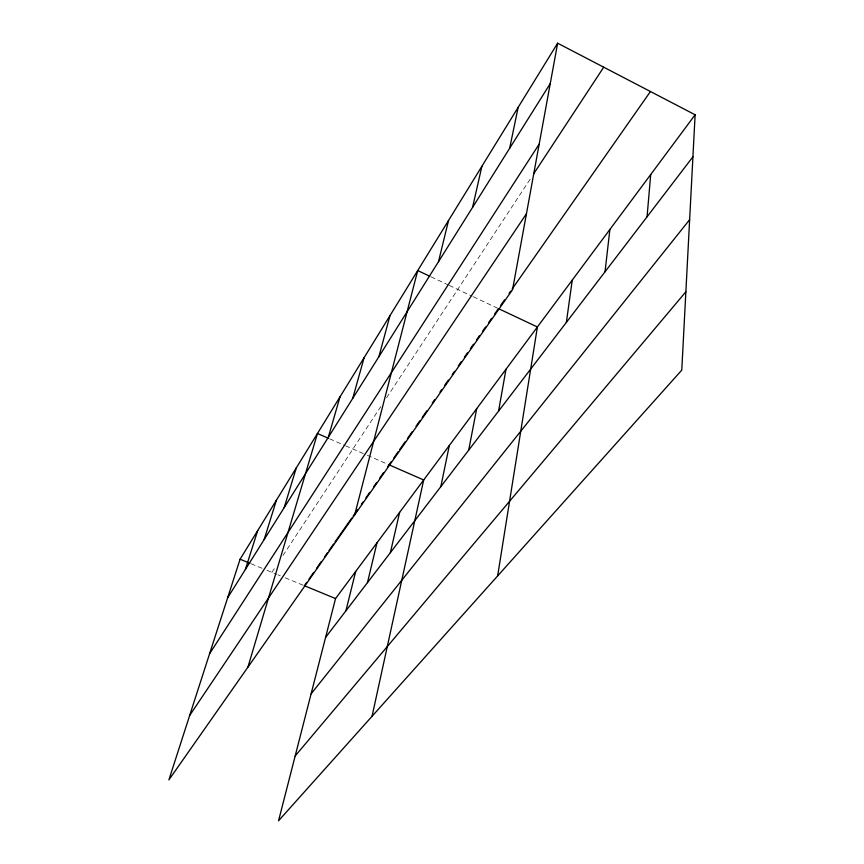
<?xml version="1.0" encoding="UTF-8"?>
<svg xmlns="http://www.w3.org/2000/svg" width="864" height="864" viewBox="0 0 864 864"><rect width="100%" height="100%" fill="white"/><g stroke="black" fill="none" stroke-linecap="round" stroke-linejoin="round"><path stroke-width="0.65" stroke-dasharray="4.32 3.24" d="M271.912 572.335L275.605 566.708M283.003 555.455L381.564 405.4M386.608 397.721L531.414 177.26M251.1 563.76L262.116 568.296M267.019 570.316L276.718 574.312M277.927 574.808L280.325 575.802M285.131 577.778L304.366 585.716M329.681 438.836L344.358 445.262M345.578 445.802L366.163 454.799M367.362 455.328L389.038 464.81M431.06 276.847L448.038 284.85M449.248 285.422L472.1 296.201M473.299 296.762L498.431 308.61"/><path stroke-width="1.3" d="M695.12 114.782L681.772 370.138L278.543 820.8L335.545 598.568L695.12 114.782L557.636 43.2L240.084 559.213L168.88 779.911L512.568 289.634L557.636 43.2M647.06 216.81L650.711 174.528M605.027 271.804L609.887 229.446M566.363 322.391L572.238 280.109M497.642 575.921L537.397 326.981L498.431 308.61M498.571 411.091L505.991 369.252M468.698 450.166L476.701 408.65M509.674 148.252L518.141 107.374M440.845 486.616L449.323 445.478M372.049 716.288L423.684 479.974L389.038 464.81M472.565 207.403L481.907 166.255M390.377 552.636L399.622 512.352M367.459 582.628L376.996 542.797M438.491 261.716L448.535 220.482M345.902 610.837L355.676 571.493M354.683 514.868L417.722 270.562L429.851 276.275M378.896 356.692L389.966 315.652M352.696 398.455L364.133 357.642M328.288 437.357L340.016 396.824M247.903 667.181L317.455 433.49L328.46 438.307M284.17 507.676L296.298 467.867M264.157 539.557L276.426 500.159M245.354 569.516L257.72 530.55M227.653 597.737L550.249 83.581M209.606 653.681L539.179 144.126M533.639 173.869L603.72 67.187M189.67 715.468L526.446 213.743M306.688 582.401L304.366 585.716L335.545 598.568M309.01 579.085L313.643 572.465M316.732 568.058L321.376 561.438M324.454 557.042L327.478 552.712M329 550.541L333.547 544.039M335.07 541.879L351.67 518.173M353.16 516.035L357.664 509.609M361.411 504.263L362.912 502.114M365.904 497.837L369.76 492.329M373.615 486.832L376.704 482.425M379.782 478.019L383.638 472.522M387.493 467.014L391.349 461.516M393.66 458.212L398.282 451.613M399.816 449.41L405.216 441.72M407.527 438.415L412.139 431.816M416.005 426.298L419.882 420.768M422.204 417.452L426.848 410.821M432.27 403.078L434.592 399.762M440.014 392.029L441.536 389.848M444.582 385.495L448.384 380.063M452.196 374.63L454.486 371.358M458.287 365.926L461.333 361.573M464.378 357.221L467.424 352.879M470.459 348.548L473.483 344.228M476.507 339.919L479.531 335.599M482.555 331.279L485.579 326.959M488.603 322.639L491.627 318.33M494.651 314.01L497.675 309.69M500.71 305.348L504.522 299.905M509.101 293.371L510.624 291.19M512.147 289.008L650.452 91.519M325.588 637.416L692.917 156.805M311.116 693.803L689.634 219.683M295.164 756L685.865 291.784M240.084 559.213L249.88 563.252"/></g></svg>
